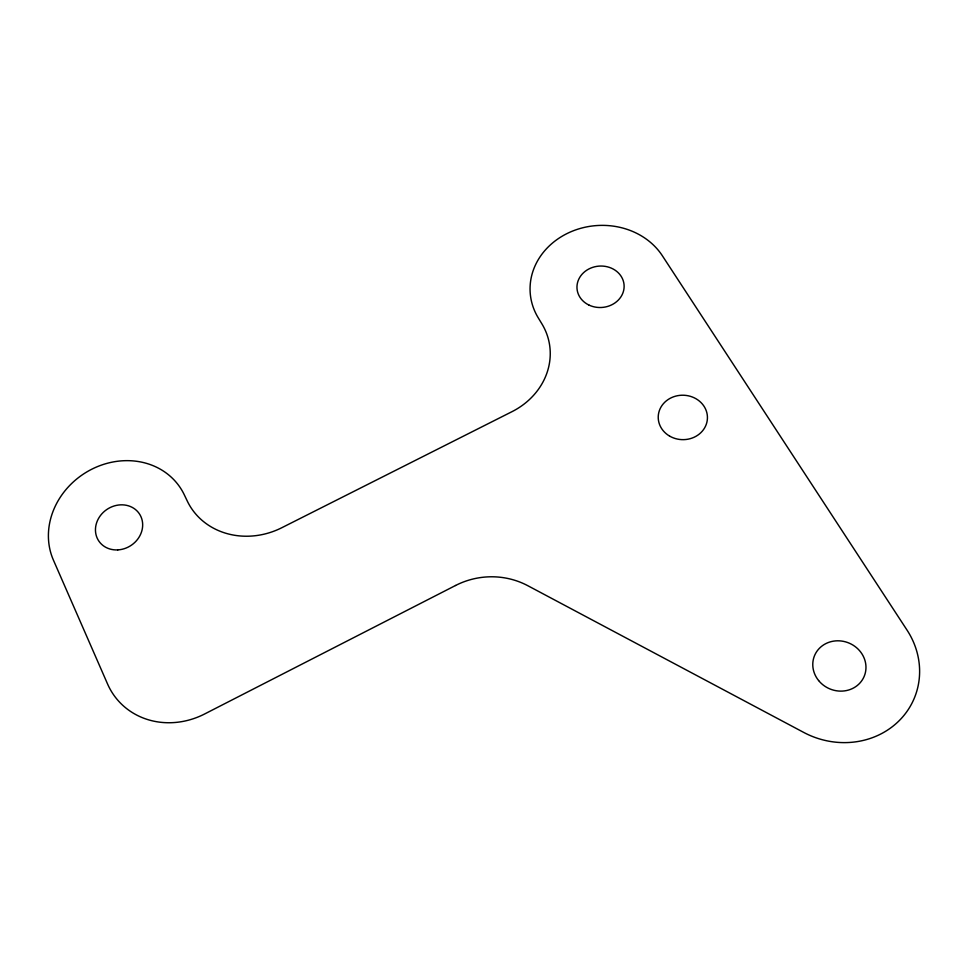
<?xml version="1.0" encoding="UTF-8"?>
<svg xmlns="http://www.w3.org/2000/svg" width="968" height="968" viewBox="0 0 968 968"><rect width="100%" height="100%" fill="white"/><g stroke="black" fill="none" stroke-linecap="round" stroke-linejoin="round"><path stroke-width="1.45" d="M455.529 585.495L204.696 713.948A75.891 69.236 -38.7 0 1 107.569 684.001L53.397 560.073A73.29 65.025 -33.7 0 1 92.069 469.069A73.29 65.025 -33.7 0 1 184.235 494.684L187.356 501.206A72.249 64.929 -26.1 0 0 281.821 527.717L511.975 411.678A71.124 63.549 -11 0 0 541.911 323.881L538.22 317.794A70.821 62.194 -4.6 0 1 566.837 233.651A70.821 62.194 -4.6 0 1 662.366 255.77L907.028 630.095A80.731 74.548 22.8 0 1 899.006 720.857A80.731 74.548 22.8 0 1 803.742 732.437L527.875 585.737A76.218 73.145 -14 0 0 455.529 585.495M117.806 549.897A24.43 21.671 -33.7 0 0 140.118 515.012A24.43 21.671 -33.7 0 0 99.268 517.239A24.43 21.671 -33.7 0 0 117.806 549.897M588.871 305.017A23.607 20.727 -4.6 0 0 624.13 286.213A23.607 20.727 -4.6 0 0 588.617 269.104A23.607 20.727 -4.6 0 0 588.871 305.017M669.529 436.048A24.611 22.216 1.9 0 0 707.414 418.636A24.611 22.216 1.9 0 0 671.55 397.618A24.611 22.216 1.9 0 0 669.529 436.048M818.613 680.552A26.898 24.841 22.8 0 0 864.158 676.426A26.898 24.841 22.8 0 0 835.36 640.913A26.898 24.841 22.8 0 0 818.613 680.552"/></g></svg>
